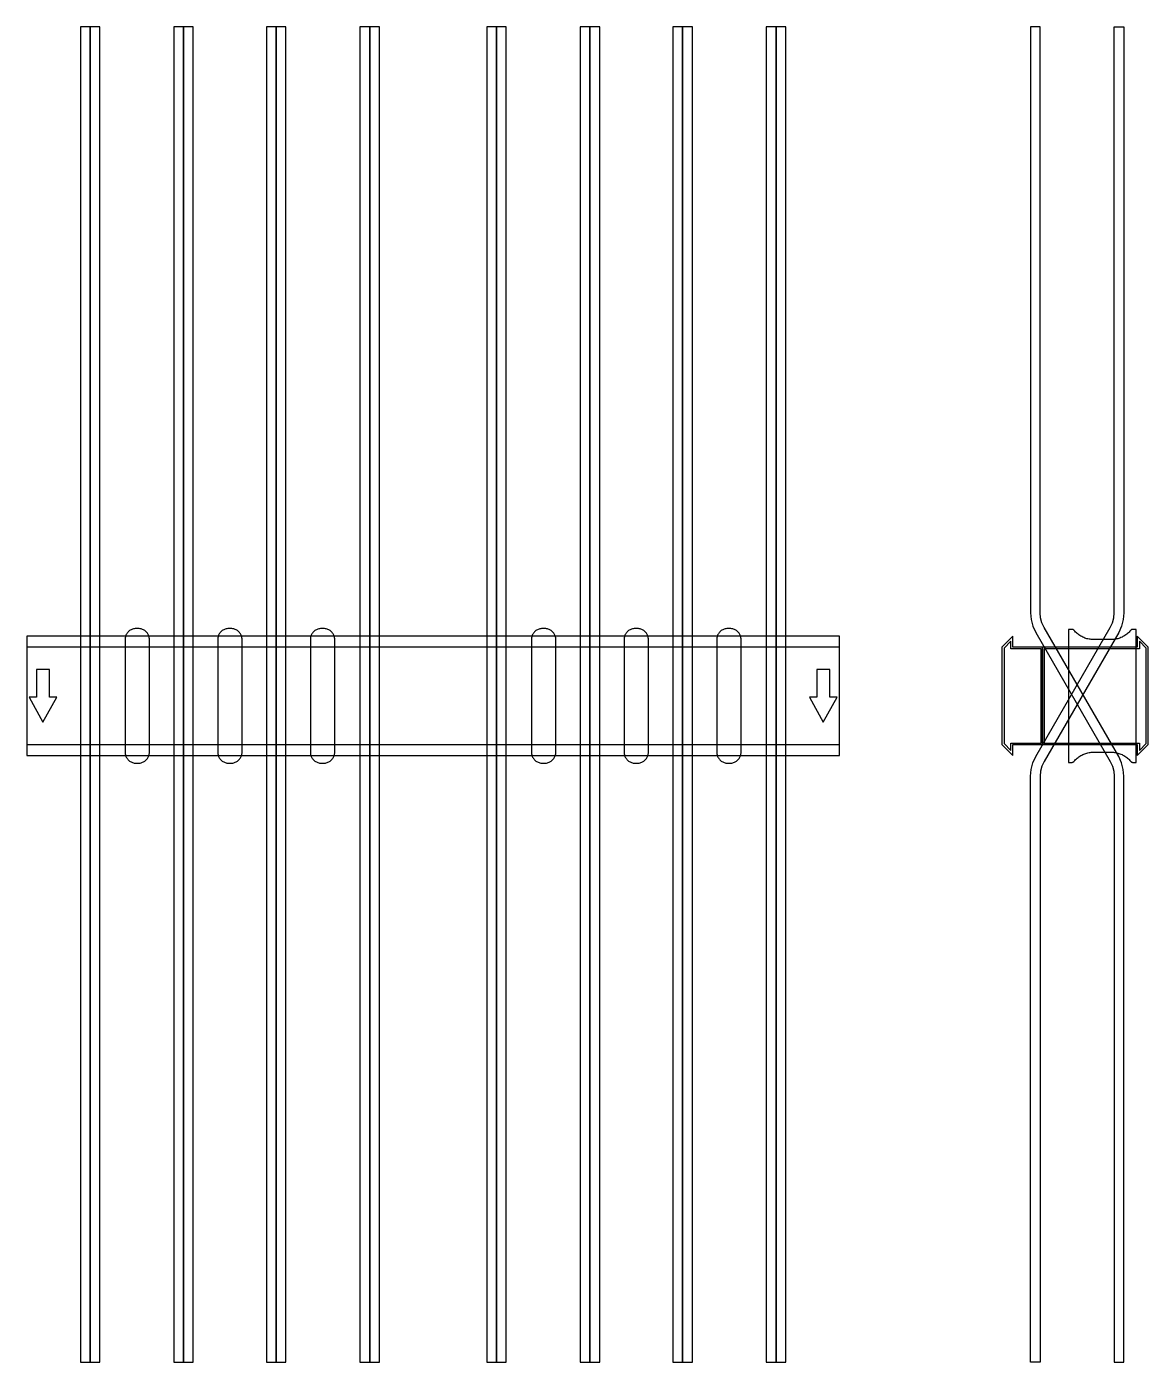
# Model space of a CAD drawing. Extents: x 0 to 1380, y -820 to 823.
import ezdxf

# ---------------------------------------------------------------- set-up
doc = ezdxf.new("R2010")
doc.units = 0
doc.layers.add('Halfen', color=7, linetype='CONTINUOUS')

msp = doc.modelspace()

# ---------------------------------------------------------------- linework, layer by layer
at = {"layer": 'Halfen', "color": 7}
for points in [[(78, -819.914), (78, 823.254), (66, 823.254), (66, -819.914)], [(90, -819.914), (90, 823.254), (78, 823.254), (78, -819.914)], [(193, -819.914), (193, 823.254), (181, 823.254), (181, -819.914)], [(205, -819.914), (205, 823.254), (193, 823.254), (193, -819.914)], [(307, -819.914), (307, 823.254), (295, 823.254), (295, -819.914)], [(319, -819.914), (319, 823.254), (307, 823.254), (307, -819.914)], [(422, -819.914), (422, 823.254), (410, 823.254), (410, -819.914)], [(434, -819.914), (434, 823.254), (422, 823.254), (422, -819.914)], [(578, -819.914), (578, 823.254), (566, 823.254), (566, -819.914)], [(590, -819.914), (590, 823.254), (578, 823.254), (578, -819.914)], [(693, -819.914), (693, 823.254), (681, 823.254), (681, -819.914)], [(705, -819.914), (705, 823.254), (693, 823.254), (693, -819.914)], [(807, -819.914), (807, 823.254), (795, 823.254), (795, -819.914)], [(819, -819.914), (819, 823.254), (807, 823.254), (807, -819.914)], [(922, -819.914), (922, 823.254), (910, 823.254), (910, -819.914)], [(934, -819.914), (934, 823.254), (922, 823.254), (922, -819.914)], [(1350, -819.914), (1350, -98.785), (1349.271, -90.449), (1347.105, -82.368), (1343.569, -74.785), (1251.823, 84.124), (1249.171, 89.812), (1247.547, 95.873), (1247, 102.124), (1247, 162.254), (1247, 823.254), (1235, 823.254), (1235, 162.254), (1235, 102.124), (1235.729, 93.789), (1237.895, 85.707), (1241.431, 78.124), (1333.177, -80.785), (1335.829, -86.472), (1337.453, -92.533), (1338, -98.785), (1338, -819.914)], [(1235, -819.914), (1235, -98.785), (1235.729, -90.449), (1237.895, -82.368), (1241.431, -74.785), (1333.177, 84.124), (1335.829, 89.812), (1337.453, 95.873), (1338, 102.124), (1338, 162.254), (1338, 823.254), (1350, 823.254), (1350, 162.254), (1350, 102.124), (1349.271, 93.789), (1347.105, 85.707), (1343.569, 78.124), (1251.823, -80.785), (1249.171, -86.472), (1247.547, -92.533), (1247, -98.785), (1247, -819.914)], [(151, -69.3), (151, -56.8), (151, 69.3), (150.958, 70.359), (150.834, 71.412), (150.627, 72.452), (150.339, 73.472), (149.972, 74.466), (149.529, 75.429), (149.011, 76.354), (148.422, 77.235), (147.765, 78.068), (147.046, 78.846), (146.268, 79.565), (145.435, 80.222), (144.554, 80.811), (143.629, 81.329), (142.666, 81.772), (141.672, 82.139), (140.652, 82.427), (139.612, 82.634), (138.559, 82.758), (137.5, 82.8), (134.5, 82.8), (133.441, 82.758), (132.388, 82.634), (131.348, 82.427), (130.328, 82.139), (129.334, 81.772), (128.371, 81.329), (127.446, 80.811), (126.565, 80.222), (125.732, 79.565), (124.954, 78.846), (124.235, 78.068), (123.578, 77.235), (122.989, 76.354), (122.471, 75.429), (122.028, 74.466), (121.661, 73.472), (121.373, 72.452), (121.166, 71.412), (121.042, 70.359), (121, 69.3), (121, -56.8), (121, -69.3), (121.042, -70.359), (121.166, -71.412), (121.373, -72.452), (121.661, -73.472), (122.028, -74.466), (122.471, -75.429), (122.989, -76.354), (123.578, -77.235), (124.235, -78.068), (124.954, -78.846), (125.732, -79.565), (126.565, -80.222), (127.446, -80.811), (128.371, -81.329), (129.334, -81.772), (130.328, -82.139), (131.348, -82.427), (132.388, -82.634), (133.441, -82.758), (134.5, -82.8), (137.5, -82.8), (138.559, -82.758), (139.612, -82.634), (140.652, -82.427), (141.672, -82.139), (142.666, -81.772), (143.629, -81.329), (144.554, -80.811), (145.435, -80.222), (146.268, -79.565), (147.046, -78.846), (147.765, -78.068), (148.422, -77.235), (149.011, -76.354), (149.529, -75.429), (149.972, -74.466), (150.339, -73.472), (150.627, -72.452), (150.834, -71.412), (150.958, -70.359), (151, -69.3)], [(265, -69.3), (265, -56.8), (265, 69.3), (264.958, 70.359), (264.834, 71.412), (264.627, 72.452), (264.339, 73.472), (263.972, 74.466), (263.529, 75.429), (263.011, 76.354), (262.422, 77.235), (261.765, 78.068), (261.046, 78.846), (260.268, 79.565), (259.435, 80.222), (258.554, 80.811), (257.629, 81.329), (256.666, 81.772), (255.672, 82.139), (254.652, 82.427), (253.612, 82.634), (252.559, 82.758), (251.5, 82.8), (248.5, 82.8), (247.441, 82.758), (246.388, 82.634), (245.348, 82.427), (244.328, 82.139), (243.334, 81.772), (242.371, 81.329), (241.446, 80.811), (240.565, 80.222), (239.732, 79.565), (238.954, 78.846), (238.235, 78.068), (237.578, 77.235), (236.989, 76.354), (236.471, 75.429), (236.028, 74.466), (235.661, 73.472), (235.373, 72.452), (235.166, 71.412), (235.042, 70.359), (235, 69.3), (235, -56.8), (235, -69.3), (235.042, -70.359), (235.166, -71.412), (235.373, -72.452), (235.661, -73.472), (236.028, -74.466), (236.471, -75.429), (236.989, -76.354), (237.578, -77.235), (238.235, -78.068), (238.954, -78.846), (239.732, -79.565), (240.565, -80.222), (241.446, -80.811), (242.371, -81.329), (243.334, -81.772), (244.328, -82.139), (245.348, -82.427), (246.388, -82.634), (247.441, -82.758), (248.5, -82.8), (251.5, -82.8), (252.559, -82.758), (253.612, -82.634), (254.652, -82.427), (255.672, -82.139), (256.666, -81.772), (257.629, -81.329), (258.554, -80.811), (259.435, -80.222), (260.268, -79.565), (261.046, -78.846), (261.765, -78.068), (262.422, -77.235), (263.011, -76.354), (263.529, -75.429), (263.972, -74.466), (264.339, -73.472), (264.627, -72.452), (264.834, -71.412), (264.958, -70.359), (265, -69.3)], [(379, -69.3), (379, -56.8), (379, 69.3), (378.958, 70.359), (378.834, 71.412), (378.627, 72.452), (378.339, 73.472), (377.972, 74.466), (377.529, 75.429), (377.011, 76.354), (376.422, 77.235), (375.765, 78.068), (375.046, 78.846), (374.268, 79.565), (373.435, 80.222), (372.554, 80.811), (371.629, 81.329), (370.666, 81.772), (369.672, 82.139), (368.652, 82.427), (367.612, 82.634), (366.559, 82.758), (365.5, 82.8), (362.5, 82.8), (361.441, 82.758), (360.388, 82.634), (359.348, 82.427), (358.328, 82.139), (357.334, 81.772), (356.371, 81.329), (355.446, 80.811), (354.565, 80.222), (353.732, 79.565), (352.954, 78.846), (352.235, 78.068), (351.578, 77.235), (350.989, 76.354), (350.471, 75.429), (350.028, 74.466), (349.661, 73.472), (349.373, 72.452), (349.166, 71.412), (349.042, 70.359), (349, 69.3), (349, -56.8), (349, -69.3), (349.042, -70.359), (349.166, -71.412), (349.373, -72.452), (349.661, -73.472), (350.028, -74.466), (350.471, -75.429), (350.989, -76.354), (351.578, -77.235), (352.235, -78.068), (352.954, -78.846), (353.732, -79.565), (354.565, -80.222), (355.446, -80.811), (356.371, -81.329), (357.334, -81.772), (358.328, -82.139), (359.348, -82.427), (360.388, -82.634), (361.441, -82.758), (362.5, -82.8), (365.5, -82.8), (366.559, -82.758), (367.612, -82.634), (368.652, -82.427), (369.672, -82.139), (370.666, -81.772), (371.629, -81.329), (372.554, -80.811), (373.435, -80.222), (374.268, -79.565), (375.046, -78.846), (375.765, -78.068), (376.422, -77.235), (377.011, -76.354), (377.529, -75.429), (377.972, -74.466), (378.339, -73.472), (378.627, -72.452), (378.834, -71.412), (378.958, -70.359), (379, -69.3)], [(651, -69.3), (651, -56.8), (651, 69.3), (650.958, 70.359), (650.834, 71.412), (650.627, 72.452), (650.339, 73.472), (649.972, 74.466), (649.529, 75.429), (649.011, 76.354), (648.422, 77.235), (647.765, 78.068), (647.046, 78.846), (646.268, 79.565), (645.435, 80.222), (644.554, 80.811), (643.629, 81.329), (642.666, 81.772), (641.672, 82.139), (640.652, 82.427), (639.612, 82.634), (638.559, 82.758), (637.5, 82.8), (634.5, 82.8), (633.441, 82.758), (632.388, 82.634), (631.348, 82.427), (630.328, 82.139), (629.334, 81.772), (628.371, 81.329), (627.446, 80.811), (626.565, 80.222), (625.732, 79.565), (624.954, 78.846), (624.235, 78.068), (623.578, 77.235), (622.989, 76.354), (622.471, 75.429), (622.028, 74.466), (621.661, 73.472), (621.373, 72.452), (621.166, 71.412), (621.042, 70.359), (621, 69.3), (621, -56.8), (621, -69.3), (621.042, -70.359), (621.166, -71.412), (621.373, -72.452), (621.661, -73.472), (622.028, -74.466), (622.471, -75.429), (622.989, -76.354), (623.578, -77.235), (624.235, -78.068), (624.954, -78.846), (625.732, -79.565), (626.565, -80.222), (627.446, -80.811), (628.371, -81.329), (629.334, -81.772), (630.328, -82.139), (631.348, -82.427), (632.388, -82.634), (633.441, -82.758), (634.5, -82.8), (637.5, -82.8), (638.559, -82.758), (639.612, -82.634), (640.652, -82.427), (641.672, -82.139), (642.666, -81.772), (643.629, -81.329), (644.554, -80.811), (645.435, -80.222), (646.268, -79.565), (647.046, -78.846), (647.765, -78.068), (648.422, -77.235), (649.011, -76.354), (649.529, -75.429), (649.972, -74.466), (650.339, -73.472), (650.627, -72.452), (650.834, -71.412), (650.958, -70.359), (651, -69.3)], [(765, -69.3), (765, -56.8), (765, 69.3), (764.958, 70.359), (764.834, 71.412), (764.627, 72.452), (764.339, 73.472), (763.972, 74.466), (763.529, 75.429), (763.011, 76.354), (762.422, 77.235), (761.765, 78.068), (761.046, 78.846), (760.268, 79.565), (759.435, 80.222), (758.554, 80.811), (757.629, 81.329), (756.666, 81.772), (755.672, 82.139), (754.652, 82.427), (753.612, 82.634), (752.559, 82.758), (751.5, 82.8), (748.5, 82.8), (747.441, 82.758), (746.388, 82.634), (745.348, 82.427), (744.328, 82.139), (743.334, 81.772), (742.371, 81.329), (741.446, 80.811), (740.565, 80.222), (739.732, 79.565), (738.954, 78.846), (738.235, 78.068), (737.578, 77.235), (736.989, 76.354), (736.471, 75.429), (736.028, 74.466), (735.661, 73.472), (735.373, 72.452), (735.166, 71.412), (735.042, 70.359), (735, 69.3), (735, -56.8), (735, -69.3), (735.042, -70.359), (735.166, -71.412), (735.373, -72.452), (735.661, -73.472), (736.028, -74.466), (736.471, -75.429), (736.989, -76.354), (737.578, -77.235), (738.235, -78.068), (738.954, -78.846), (739.732, -79.565), (740.565, -80.222), (741.446, -80.811), (742.371, -81.329), (743.334, -81.772), (744.328, -82.139), (745.348, -82.427), (746.388, -82.634), (747.441, -82.758), (748.5, -82.8), (751.5, -82.8), (752.559, -82.758), (753.612, -82.634), (754.652, -82.427), (755.672, -82.139), (756.666, -81.772), (757.629, -81.329), (758.554, -80.811), (759.435, -80.222), (760.268, -79.565), (761.046, -78.846), (761.765, -78.068), (762.422, -77.235), (763.011, -76.354), (763.529, -75.429), (763.972, -74.466), (764.339, -73.472), (764.627, -72.452), (764.834, -71.412), (764.958, -70.359), (765, -69.3)], [(879, -69.3), (879, -56.8), (879, 69.3), (878.958, 70.359), (878.834, 71.412), (878.627, 72.452), (878.339, 73.472), (877.972, 74.466), (877.529, 75.429), (877.011, 76.354), (876.422, 77.235), (875.765, 78.068), (875.046, 78.846), (874.268, 79.565), (873.435, 80.222), (872.554, 80.811), (871.629, 81.329), (870.666, 81.772), (869.672, 82.139), (868.652, 82.427), (867.612, 82.634), (866.559, 82.758), (865.5, 82.8), (862.5, 82.8), (861.441, 82.758), (860.388, 82.634), (859.348, 82.427), (858.328, 82.139), (857.334, 81.772), (856.371, 81.329), (855.446, 80.811), (854.565, 80.222), (853.732, 79.565), (852.954, 78.846), (852.235, 78.068), (851.578, 77.235), (850.989, 76.354), (850.471, 75.429), (850.028, 74.466), (849.661, 73.472), (849.373, 72.452), (849.166, 71.412), (849.042, 70.359), (849, 69.3), (849, -56.8), (849, -69.3), (849.042, -70.359), (849.166, -71.412), (849.373, -72.452), (849.661, -73.472), (850.028, -74.466), (850.471, -75.429), (850.989, -76.354), (851.578, -77.235), (852.235, -78.068), (852.954, -78.846), (853.732, -79.565), (854.565, -80.222), (855.446, -80.811), (856.371, -81.329), (857.334, -81.772), (858.328, -82.139), (859.348, -82.427), (860.388, -82.634), (861.441, -82.758), (862.5, -82.8), (865.5, -82.8), (866.559, -82.758), (867.612, -82.634), (868.652, -82.427), (869.672, -82.139), (870.666, -81.772), (871.629, -81.329), (872.554, -80.811), (873.435, -80.222), (874.268, -79.565), (875.046, -78.846), (875.765, -78.068), (876.422, -77.235), (877.011, -76.354), (877.529, -75.429), (877.972, -74.466), (878.339, -73.472), (878.627, -72.452), (878.834, -71.412), (878.958, -70.359), (879, -69.3)], [(0, -73.5), (1000, -73.5), (1000, 73.5), (0, 73.5)], [(1250, -60), (1250, 60), (1213.5, 60), (1213.5, 73.5), (1200, 60), (1200, -60), (1213.5, -73.5), (1213.5, -60)], [(1248, -58), (1248, 58), (1211, 58), (1211, 67.25), (1202.5, 58.75), (1202.5, -58.75), (1211, -67.25), (1211, -58)], [(1380, -60), (1380, 60), (1366.5, 73.5), (1366.5, 60), (1250, 60), (1250, -60), (1366.5, -60), (1366.5, -73.5)], [(1377.5, -58.75), (1377.5, 58.75), (1369, 67.25), (1369, 58), (1252, 58), (1252, -58), (1369, -58), (1369, -67.25)], [(1365, -81.8), (1365, 81.8), (1361, 81.8), (1360.846, 81.797), (1360.691, 81.786), (1360.538, 81.769), (1360.385, 81.746), (1360.234, 81.715), (1360.084, 81.678), (1359.936, 81.634), (1359.789, 81.584), (1359.646, 81.527), (1359.505, 81.464), (1359.366, 81.395), (1359.231, 81.32), (1359.1, 81.239), (1358.972, 81.153), (1358.848, 81.06), (1358.728, 80.963), (1358.613, 80.86), (1358.502, 80.752), (1358.397, 80.639), (1358.296, 80.522), (1357.41, 79.491), (1356.479, 78.5), (1355.505, 77.551), (1354.491, 76.646), (1353.437, 75.787), (1352.347, 74.975), (1351.222, 74.211), (1350.064, 73.499), (1348.876, 72.838), (1347.66, 72.23), (1346.418, 71.676), (1345.153, 71.178), (1343.867, 70.736), (1342.563, 70.351), (1341.243, 70.024), (1339.911, 69.756), (1338.567, 69.547), (1337.216, 69.397), (1335.859, 69.307), (1334.5, 69.277), (1312.5, 69.277), (1311.141, 69.307), (1309.784, 69.397), (1308.433, 69.547), (1307.089, 69.756), (1305.757, 70.024), (1304.437, 70.351), (1303.133, 70.736), (1301.847, 71.178), (1300.582, 71.676), (1299.34, 72.23), (1298.124, 72.838), (1296.936, 73.499), (1295.778, 74.211), (1294.653, 74.975), (1293.563, 75.787), (1292.509, 76.646), (1291.495, 77.551), (1290.521, 78.5), (1289.59, 79.491), (1288.704, 80.522), (1288.603, 80.639), (1288.498, 80.752), (1288.387, 80.86), (1288.272, 80.963), (1288.152, 81.06), (1288.028, 81.153), (1287.9, 81.239), (1287.769, 81.32), (1287.634, 81.395), (1287.495, 81.464), (1287.354, 81.527), (1287.211, 81.584), (1287.064, 81.634), (1286.916, 81.678), (1286.766, 81.715), (1286.615, 81.746), (1286.462, 81.769), (1286.309, 81.786), (1286.154, 81.797), (1286, 81.8), (1282, 81.8), (1282, -81.8), (1286, -81.8), (1286.154, -81.797), (1286.309, -81.786), (1286.462, -81.769), (1286.615, -81.746), (1286.766, -81.715), (1286.916, -81.678), (1287.064, -81.634), (1287.211, -81.584), (1287.354, -81.527), (1287.495, -81.464), (1287.634, -81.395), (1287.769, -81.32), (1287.9, -81.239), (1288.028, -81.153), (1288.152, -81.06), (1288.272, -80.963), (1288.387, -80.86), (1288.498, -80.752), (1288.603, -80.639), (1288.704, -80.522), (1289.59, -79.491), (1290.521, -78.5), (1291.495, -77.551), (1292.509, -76.646), (1293.563, -75.787), (1294.653, -74.975), (1295.778, -74.211), (1296.936, -73.499), (1298.124, -72.838), (1299.34, -72.23), (1300.582, -71.676), (1301.847, -71.178), (1303.133, -70.736), (1304.437, -70.351), (1305.757, -70.024), (1307.089, -69.756), (1308.433, -69.547), (1309.784, -69.397), (1311.141, -69.307), (1312.5, -69.277), (1334.5, -69.277), (1335.859, -69.307), (1337.216, -69.397), (1338.567, -69.547), (1339.911, -69.756), (1341.243, -70.024), (1342.563, -70.351), (1343.867, -70.736), (1345.153, -71.178), (1346.418, -71.676), (1347.66, -72.23), (1348.876, -72.838), (1350.064, -73.499), (1351.222, -74.211), (1352.347, -74.975), (1353.437, -75.787), (1354.491, -76.646), (1355.505, -77.551), (1356.479, -78.5), (1357.41, -79.491), (1358.296, -80.522), (1358.397, -80.639), (1358.502, -80.752), (1358.613, -80.86), (1358.728, -80.963), (1358.848, -81.06), (1358.972, -81.153), (1359.1, -81.239), (1359.231, -81.32), (1359.366, -81.395), (1359.505, -81.464), (1359.646, -81.527), (1359.789, -81.584), (1359.936, -81.634), (1360.084, -81.678), (1360.234, -81.715), (1360.385, -81.746), (1360.538, -81.769), (1360.691, -81.786), (1360.846, -81.797), (1361, -81.8)], [(0, -60), (1000, -60), (1000, 60), (0, 60)], [(20, -32.5), (37, -1.5), (28, -1.5), (28, 32.5), (12, 32.5), (12, -1.5), (3, -1.5)], [(980, -32.5), (997, -1.5), (988, -1.5), (988, 32.5), (972, 32.5), (972, -1.5), (963, -1.5)]]:
    msp.add_lwpolyline(points, close=True, dxfattribs=at)

doc.saveas('drawing.dxf')
